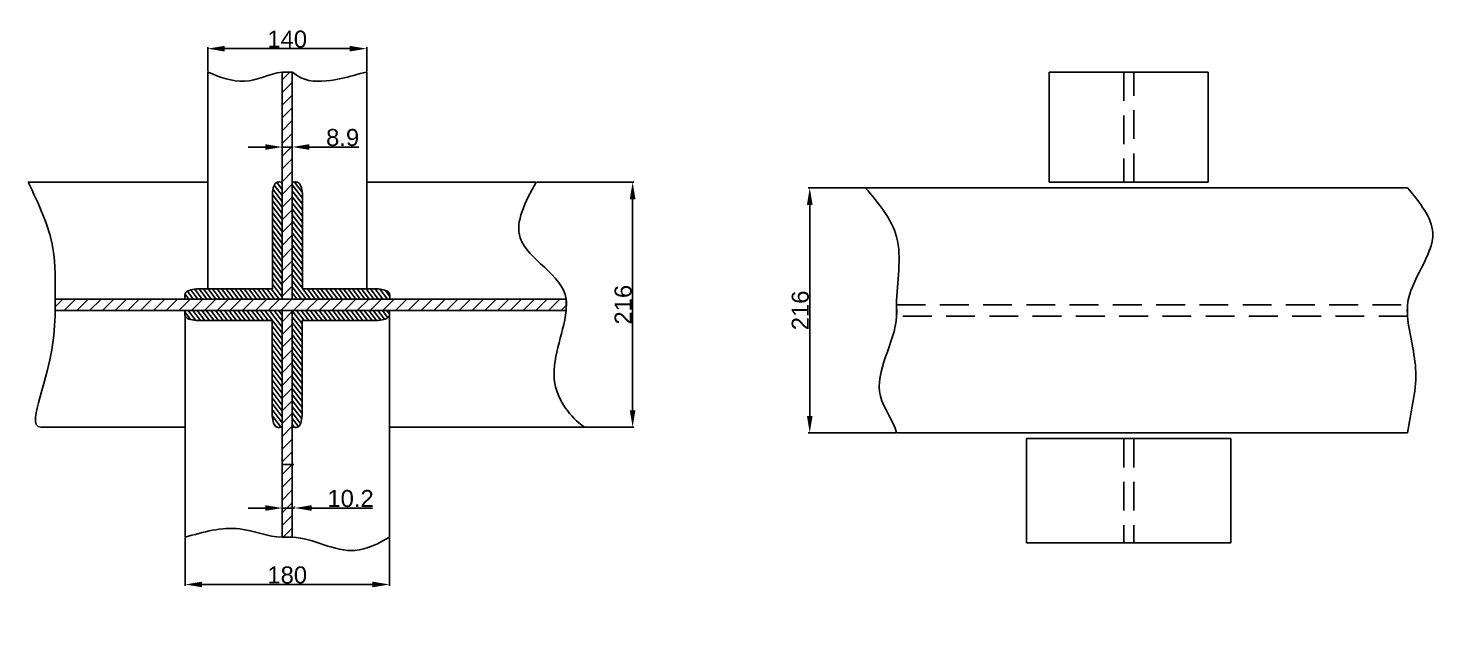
# Model space of a CAD drawing. Header units: inches. Extents: x 1351 to 2857, y 307 to 1983.
# Drawn here: x 1545 to 2783, y 1442 to 1983 of the extents above; entities that cross this region are included whole.
import ezdxf

# ---------------------------------------------------------------- set-up
doc = ezdxf.new("R2010")
doc.units = ezdxf.units.IN
doc.header["$MEASUREMENT"] = 0
doc.linetypes.add('DASHEDX2', pattern=[38.1, 25.4, -12.7])
doc.styles.get("Standard").update_dxf_attribs({"font": 'arial.ttf'})
doc.dimstyles.new('ISO-25', dxfattribs={"dimtxt": 15, "dimasz": 15, "dimexe": 1.25, "dimexo": 0.625, "dimtad": 1, "dimdec": 4, "dimtxsty": 'Standard', "dimcen": 2.5, "dimadec": 0, "dimazin": 0, "dimtfac": 1, "dimtdec": 4, "dimtmove": 0, "dimatfit": 3, "dimfxl": 1, "dimarcsym": 0})

# ---------------------------------------------------------------- blocks, each defined once
blk = doc.blocks.new('*D20')
at = {"color": 0, "lineweight": -2, "transparency": 16777216}
for p, q in [((1703.3, 1944.8), (1703.3, 1966.2)), ((1718.3, 1964.9), (1828.3, 1964.9)), ((1843.3, 1944.8), (1843.3, 1966.2))]:
    blk.add_line(p, q, dxfattribs=at)
at = {"color": 0, "transparency": 16777216}
for points in [[(1718.3, 1967.4), (1718.3, 1962.4), (1703.3, 1964.9)], [(1828.3, 1967.4), (1828.3, 1962.4), (1843.3, 1964.9)]]:
    blk.add_solid(points, dxfattribs=at)
at = {"layer": 'Defpoints', "color": 0, "transparency": 16777216}
for p in [(1843.3, 1964.9), (1703.3, 1944.2), (1843.3, 1944.2)]:
    blk.add_point(p, dxfattribs=at)
at = {"color": 0, "transparency": 16777216, "insert": (1773.3, 1973.2), "char_height": 15, "attachment_point": 5}
blk.add_mtext('140', dxfattribs=at)
blk = doc.blocks.new('*D21')
at = {"color": 0, "lineweight": -2, "transparency": 16777216}
for p, q in [((1768.9, 1943.6), (1768.9, 1876.9)), ((1777.8, 1943.6), (1777.8, 1876.9)), ((1753.9, 1878.2), (1738.9, 1878.2)), ((1768.9, 1878.2), (1777.8, 1878.2)), ((1792.8, 1878.2), (1836.4, 1878.2))]:
    blk.add_line(p, q, dxfattribs=at)
at = {"color": 0, "transparency": 16777216}
for points in [[(1753.9, 1880.7), (1753.9, 1875.7), (1768.9, 1878.2)], [(1792.8, 1880.7), (1792.8, 1875.7), (1777.8, 1878.2)]]:
    blk.add_solid(points, dxfattribs=at)
at = {"layer": 'Defpoints', "color": 0, "transparency": 16777216}
for p in [(1768.9, 1944.2), (1777.8, 1944.2), (1777.8, 1878.2)]:
    blk.add_point(p, dxfattribs=at)
at = {"color": 0, "transparency": 16777216, "insert": (1822.1, 1886.5), "char_height": 15, "attachment_point": 5}
blk.add_mtext('8.9', dxfattribs=at)
blk = doc.blocks.new('*D22')
at = {"color": 0, "lineweight": -2, "transparency": 16777216}
for p, q in [((1768.9, 1597.8), (1768.9, 1558.8)), ((1753.9, 1560), (1738.9, 1560)), ((1768.9, 1560), (1779.8, 1560)), ((1779.8, 1560.7), (1779.8, 1561.3)), ((1794.8, 1560), (1848.5, 1560))]:
    blk.add_line(p, q, dxfattribs=at)
at = {"color": 0, "transparency": 16777216}
for points in [[(1753.9, 1562.5), (1753.9, 1557.5), (1768.9, 1560)], [(1794.8, 1562.5), (1794.8, 1557.5), (1779.8, 1560)]]:
    blk.add_solid(points, dxfattribs=at)
at = {"layer": 'Defpoints', "color": 0, "transparency": 16777216}
for p in [(1768.9, 1598.4), (1779.8, 1560), (1779.8, 1560)]:
    blk.add_point(p, dxfattribs=at)
at = {"color": 0, "transparency": 16777216, "insert": (1829.1, 1568.3), "char_height": 15, "attachment_point": 5}
blk.add_mtext('10.2', dxfattribs=at)
blk = doc.blocks.new('*D23')
at = {"color": 0, "lineweight": -2, "transparency": 16777216}
for p, q in [((1993.1, 1847.2), (2078.7, 1847.2)), ((2077.5, 1832.2), (2077.5, 1646.2)), ((1993.1, 1631.2), (2078.7, 1631.2))]:
    blk.add_line(p, q, dxfattribs=at)
at = {"color": 0, "transparency": 16777216}
for points in [[(2075, 1832.2), (2080, 1832.2), (2077.5, 1847.2)], [(2075, 1646.2), (2080, 1646.2), (2077.5, 1631.2)]]:
    blk.add_solid(points, dxfattribs=at)
at = {"layer": 'Defpoints', "color": 0, "transparency": 16777216}
for p in [(1992.5, 1847.2), (1992.5, 1631.2), (2077.5, 1631.2)]:
    blk.add_point(p, dxfattribs=at)
at = {"color": 0, "transparency": 16777216, "insert": (2069.2, 1739.2), "char_height": 15, "attachment_point": 5, "rotation": 90}
blk.add_mtext('216', dxfattribs=at)
blk = doc.blocks.new('*D24')
at = {"color": 0, "lineweight": -2, "transparency": 16777216}
for p, q in [((1683.3, 1533.6), (1683.3, 1491.3)), ((1863.3, 1533.6), (1863.3, 1491.3)), ((1698.3, 1492.6), (1848.3, 1492.6))]:
    blk.add_line(p, q, dxfattribs=at)
at = {"color": 0, "transparency": 16777216}
for points in [[(1698.3, 1495.1), (1698.3, 1490.1), (1683.3, 1492.6)], [(1848.3, 1495.1), (1848.3, 1490.1), (1863.3, 1492.6)]]:
    blk.add_solid(points, dxfattribs=at)
at = {"layer": 'Defpoints', "color": 0, "transparency": 16777216}
for p in [(1683.3, 1534.2), (1863.3, 1534.2), (1863.3, 1492.6)]:
    blk.add_point(p, dxfattribs=at)
at = {"color": 0, "transparency": 16777216, "insert": (1773.3, 1500.9), "char_height": 15, "attachment_point": 5}
blk.add_mtext('180', dxfattribs=at)
blk = doc.blocks.new('*D25')
at = {"color": 0, "lineweight": -2, "transparency": 16777216}
for p, q in [((2309.4, 1842.2), (2232.2, 1842.2)), ((2233.5, 1827.2), (2233.5, 1641.2)), ((2309.4, 1626.2), (2232.2, 1626.2))]:
    blk.add_line(p, q, dxfattribs=at)
at = {"color": 0, "transparency": 16777216}
for points in [[(2231, 1827.2), (2236, 1827.2), (2233.5, 1842.2)], [(2231, 1641.2), (2236, 1641.2), (2233.5, 1626.2)]]:
    blk.add_solid(points, dxfattribs=at)
at = {"layer": 'Defpoints', "color": 0, "transparency": 16777216}
for p in [(2310, 1842.2), (2233.5, 1626.2), (2310, 1626.2)]:
    blk.add_point(p, dxfattribs=at)
at = {"color": 0, "transparency": 16777216, "insert": (2225.2, 1734.2), "char_height": 15, "attachment_point": 5, "rotation": 90}
blk.add_mtext('216', dxfattribs=at)

msp = doc.modelspace()

# ---------------------------------------------------------------- hatches: boundary and pattern name
h = msp.add_hatch()
h.set_pattern_fill('ANSI31', color=256, scale=2.5)
h.set_pattern_definition([(45, (1515.987, 1527.404), (-5.61266, 5.61266), [])])
h.paths.add_polyline_path([(1777.78884, 1944.20504), (1768.88884, 1944.20504), (1768.88884, 1744.20504), (1777.78884, 1744.20504)])
edge = h.paths.add_edge_path()
edge.add_line((2018.88884, 1744.20504), (1968.88884, 1744.20504))
edge.add_line((1968.88884, 1744.20504), (1568.88884, 1744.20504))
edge.add_line((1568.88884, 1744.20504), (1568.88884, 1743.89897))
edge.add_spline(control_points=[(1568.88884, 1743.89897), (1568.88952, 1740.61976), (1568.91168, 1737.3422), (1568.88884, 1734.20504)], knot_values=[107.2899966453, 107.2899966453, 107.2899966453, 107.2899966453, 116.9882613095, 116.9882613095, 116.9882613095, 116.9882613095], degree=3, periodic=0)
edge.add_line((1568.88884, 1734.20504), (1968.88884, 1734.20504))
edge.add_line((1968.88884, 1734.20504), (2018.88884, 1734.20504))
edge.add_line((2018.88884, 1734.20504), (2018.88884, 1744.20504))
edge = h.paths.add_edge_path()
edge.add_line((1777.78884, 1734.20504), (1768.88884, 1734.20504))
edge.add_line((1768.88884, 1734.20504), (1768.88884, 1544.20504))
edge.add_line((1768.88884, 1544.20504), (1768.88884, 1534.20504))
edge.add_spline(control_points=[(1768.88884, 1534.20504), (1771.84545, 1534.11595), (1774.82221, 1534.30707), (1777.78884, 1534.20504)], knot_values=[86.8461668763, 86.8461668763, 86.8461668763, 86.8461668763, 95.7461668763, 95.7461668763, 95.7461668763, 95.7461668763], degree=3, periodic=0)
edge.add_line((1777.78884, 1534.20504), (1777.78884, 1544.20504))
edge.add_line((1777.78884, 1544.20504), (1777.78884, 1734.20504))
h = msp.add_hatch()
h.set_pattern_fill('ANSI31', color=256, angle=82)
h.set_pattern_definition([(127, (1515.9873, 1527.4043), (-2.535668, -1.910763), [])])
edge = h.paths.add_edge_path()
edge.add_line((1760.19735, 1753.20458), (1693.33884, 1753.20458))
edge.add_spline(control_points=[(1693.33884, 1753.20458), (1688.78362, 1752.49472), (1682.35919, 1751.49358), (1683.22601, 1745.77792), (1683.33884, 1744.20504)], knot_values=[0, 0, 0, 0, 10.965761297, 15.4655302712, 15.4655302712, 15.4655302712, 15.4655302712], degree=3, periodic=0)
edge.add_line((1683.33884, 1744.20504), (1768.88884, 1744.20504))
edge.add_line((1768.88884, 1744.20504), (1768.88884, 1847.20458))
edge.add_spline(control_points=[(1768.88884, 1847.20458), (1767.3755, 1847.30333), (1761.72865, 1848.16305), (1760.83577, 1841.77334), (1760.19735, 1837.20458)], knot_values=[0, 0, 0, 0, 4.3457417835, 15.2492032361, 15.2492032361, 15.2492032361, 15.2492032361], degree=3, periodic=0)
edge.add_line((1760.19735, 1837.20458), (1760.19735, 1753.20458))
edge = h.paths.add_edge_path()
edge.add_line((1786.64148, 1753.20458), (1786.64148, 1837.20458))
edge.add_spline(control_points=[(1786.64148, 1837.20458), (1786.00306, 1841.77334), (1785.11018, 1848.16305), (1779.46334, 1847.30333), (1777.95, 1847.20458)], knot_values=[0, 0, 0, 0, 10.9034614526, 15.2492032361, 15.2492032361, 15.2492032361, 15.2492032361], degree=3, periodic=0)
edge.add_line((1777.78884, 1847.21191), (1777.78884, 1744.20504))
edge.add_line((1777.78884, 1744.20504), (1863.5, 1744.20504))
edge.add_spline(control_points=[(1863.5, 1744.20504), (1863.61283, 1745.77792), (1864.47964, 1751.49358), (1858.05521, 1752.49472), (1853.5, 1753.20458)], knot_values=[0, 0, 0, 0, 4.4997689743, 15.4655302712, 15.4655302712, 15.4655302712, 15.4655302712], degree=3, periodic=0)
edge.add_line((1853.5, 1753.20458), (1786.64148, 1753.20458))
edge = h.paths.add_edge_path()
edge.add_line((1760.03619, 1725.2055), (1760.03619, 1641.2055))
edge.add_spline(control_points=[(1760.03619, 1641.2055), (1760.67461, 1636.63674), (1761.56749, 1630.24704), (1767.21433, 1631.10675), (1768.72767, 1631.2055)], knot_values=[0, 0, 0, 0, 10.9034614526, 15.2492032361, 15.2492032361, 15.2492032361, 15.2492032361], degree=3, periodic=0)
edge.add_line((1768.88884, 1631.19817), (1768.88884, 1734.20504))
edge.add_line((1768.88884, 1734.20504), (1683.17767, 1734.20504))
edge.add_spline(control_points=[(1683.17767, 1734.20504), (1683.06484, 1732.63216), (1682.19803, 1726.9165), (1688.62246, 1725.91536), (1693.17767, 1725.2055)], knot_values=[0, 0, 0, 0, 4.4997689743, 15.4655302712, 15.4655302712, 15.4655302712, 15.4655302712], degree=3, periodic=0)
edge.add_line((1693.17767, 1725.2055), (1760.03619, 1725.2055))
edge = h.paths.add_edge_path()
edge.add_spline(control_points=[(1777.78884, 1631.2055), (1779.30218, 1631.10675), (1784.94902, 1630.24704), (1785.8419, 1636.63674), (1786.48032, 1641.2055)], knot_values=[0, 0, 0, 0, 4.3457417835, 15.2492032361, 15.2492032361, 15.2492032361, 15.2492032361], degree=3, periodic=0)
edge.add_line((1786.48032, 1641.2055), (1786.48032, 1725.2055))
edge.add_line((1786.48032, 1725.2055), (1853.33884, 1725.2055))
edge.add_spline(control_points=[(1853.33884, 1725.2055), (1857.89405, 1725.91536), (1864.31848, 1726.9165), (1863.45166, 1732.63216), (1863.33884, 1734.20504)], knot_values=[0, 0, 0, 0, 10.965761297, 15.4655302712, 15.4655302712, 15.4655302712, 15.4655302712], degree=3, periodic=0)
edge.add_line((1863.33884, 1734.20504), (1777.78884, 1734.20504))
edge.add_line((1777.78884, 1734.20504), (1777.78884, 1631.2055))

# ---------------------------------------------------------------- linework, layer by layer
for p, q in [((1703.33884, 1753.20458), (1703.33884, 1944.20504)), ((1768.88884, 1744.20504), (1768.88884, 1944.20504)), ((1768.88884, 1944.20504), (1777.78884, 1944.20504)), ((1768.88884, 1944.20504), (1777.78884, 1944.20504)), ((1777.78884, 1944.20504), (1777.78884, 1744.20504)), ((1843.33884, 1944.20504), (1843.33884, 1753.20458)), ((2518.88899, 1944.20504), (2444.43899, 1944.20504)), ((2444.43899, 1944.20504), (2444.43899, 1847.20504)), ((2444.43899, 1944.20504), (2509.98899, 1944.20504)), ((2584.43899, 1944.20504), (2518.88899, 1944.20504)), ((2584.43899, 1847.20504), (2584.43899, 1944.20504)), ((1703.33884, 1847.20504), (1545.11783, 1847.20504)), ((1703.33884, 1753.20458), (1703.33884, 1847.20504)), ((1777.95, 1847.20458), (1777.78884, 1847.20458)), ((1843.33884, 1753.20458), (1843.33884, 1847.20504)), ((1843.33884, 1847.20504), (1992.45606, 1847.20504)), ((2444.43899, 1847.20504), (2584.43899, 1847.20504)), ((2509.98899, 1847.20504), (2518.88899, 1847.20504)), ((1760.19735, 1837.20458), (1760.19735, 1753.20458)), ((1786.64148, 1837.20458), (1786.64148, 1753.20458)), ((2309.98899, 1842.20504), (2282.62969, 1842.20504)), ((2759.98899, 1842.20504), (2309.98899, 1842.20504)), ((1760.19735, 1753.20458), (1693.33884, 1753.20458)), ((1786.64148, 1753.20458), (1853.5, 1753.20458)), ((1568.88884, 1744.20504), (1968.88884, 1744.20504)), ((1568.88884, 1744.20504), (1568.88884, 1734.20504)), ((1568.88884, 1744.20504), (1768.88884, 1744.20504)), ((1568.88884, 1734.20504), (1968.88884, 1734.20504)), ((1768.88884, 1734.20504), (1683.33884, 1734.20504)), ((1693.33884, 1744.20504), (1693.33884, 1744.20458)), ((1768.88884, 1744.20504), (1703.33884, 1744.20504)), ((1719.6218, 1734.20504), (1719.6218, 1734.2055)), ((1768.88884, 1544.20504), (1768.88884, 1734.20504)), ((1777.78884, 1734.20504), (1777.78884, 1544.20504)), ((1777.78884, 1734.20504), (1843.33884, 1734.20504)), ((1827.05587, 1744.20504), (1827.05587, 1744.20458)), ((1853.33884, 1734.20504), (1853.33884, 1734.2055)), ((1968.88884, 1744.20504), (2018.88884, 1744.20504)), ((2018.88884, 1734.20504), (1968.88884, 1734.20504)), ((2018.88884, 1744.20504), (2018.88884, 1734.20504)), ((2309.98899, 1739.20504), (2309.98899, 1729.20504)), ((1683.33884, 1729.25916), (1683.33884, 1534.20504)), ((1683.33884, 1729.25916), (1683.33884, 1631.20504)), ((1760.03619, 1725.2055), (1693.17767, 1725.2055)), ((1760.03619, 1641.2055), (1760.03619, 1725.2055)), ((1786.48032, 1641.2055), (1786.48032, 1725.2055)), ((1786.48032, 1725.2055), (1853.33884, 1725.2055)), ((1863.33884, 1534.20504), (1863.33884, 1729.70527)), ((1863.33884, 1729.70527), (1863.33884, 1631.20504)), ((1683.33884, 1631.20504), (1556.53481, 1631.20504)), ((1768.72767, 1631.2055), (1768.88884, 1631.2055)), ((1863.33884, 1631.20504), (2035.04127, 1631.20504)), ((2309.98899, 1626.20504), (2759.98899, 1626.20504)), ((2424.43899, 1529.20504), (2424.43899, 1621.20504)), ((2424.43899, 1621.20504), (2604.43899, 1621.20504)), ((2604.43899, 1621.20504), (2604.43899, 1529.20504)), ((1768.88884, 1598.39611), (1779.08884, 1598.39611)), ((1768.88884, 1544.20504), (1768.88884, 1534.20504)), ((1777.78884, 1544.20504), (1777.78884, 1534.20504)), ((1768.88884, 1534.20504), (1777.78884, 1534.20504)), ((2518.88899, 1529.20504), (2424.43899, 1529.20504)), ((2604.43899, 1529.20504), (2518.88899, 1529.20504))]:
    msp.add_line(p, q)
at = {"linetype": 'DASHEDX2'}
for p, q in [((2509.98899, 1944.20504), (2509.98899, 1847.20504)), ((2518.88899, 1847.20504), (2518.88899, 1944.20504)), ((2309.98899, 1739.20504), (2759.98899, 1739.20504)), ((2309.98899, 1729.20504), (2309.98899, 1739.20504)), ((2759.98899, 1739.20504), (2759.98899, 1729.20504)), ((2759.98899, 1729.20504), (2309.98899, 1729.20504)), ((2509.98899, 1621.20504), (2509.98899, 1529.20504)), ((2518.88899, 1621.20504), (2518.88899, 1529.20504))]:
    msp.add_line(p, q, dxfattribs=at)
for points, knots in [([(1703.33884, 1944.20504), (1714.14901, 1939.87767), (1736.10012, 1931.09052), (1757.31325, 1942.74995), (1768.88884, 1944.20504)], [0, 0, 0, 0, 33.2345769461, 67.4860087133, 67.4860087133, 67.4860087133, 67.4860087133]), ([(1777.78884, 1944.20504), (1780.253, 1942.40408), (1790.83929, 1934.667), (1813.53847, 1936.41742), (1831.92003, 1941.26143), (1841.36405, 1944.00218), (1843.33884, 1944.20504)], [0, 0, 0, 0, 9.0496911833, 38.8782885932, 61.783627949, 67.8397279987, 67.8397279987, 67.8397279987, 67.8397279987]), ([(1760.19735, 1837.20458), (1760.83577, 1841.77334), (1761.72865, 1848.16305), (1767.3755, 1847.30333), (1768.88884, 1847.20458)], [0, 0, 0, 0, 10.9034614526, 15.2492032361, 15.2492032361, 15.2492032361, 15.2492032361]), ([(1786.64148, 1837.20458), (1786.00306, 1841.77334), (1785.11018, 1848.16305), (1779.46334, 1847.30333), (1777.95, 1847.20458)], [0, 0, 0, 0, 10.9034614526, 15.2492032361, 15.2492032361, 15.2492032361, 15.2492032361]), ([(1992.45606, 1847.20504), (1983.07053, 1829.76284), (1961.32962, 1789.35927), (2020.25551, 1763.86378), (2018.37447, 1715.41033), (1997.09643, 1675.25679), (2022.18427, 1640.28202), (2035.04127, 1631.20504)], [0, 0, 0, 0, 51.1262847264, 118.4302726795, 128.4302726795, 193.6911044089, 240.1410705967, 240.1410705967, 240.1410705967, 240.1410705967]), ([(2282.62969, 1842.20504), (2294.19036, 1828.48532), (2319.25682, 1798.73749), (2309.0531, 1755.68966), (2311.31007, 1708.62318), (2281.0411, 1668.88527), (2307.16863, 1637.23456), (2309.98899, 1626.20504)], [0, 0, 0, 0, 51.1610011322, 110.9300304989, 120.9300304989, 192.9636845174, 228.3146926736, 228.3146926736, 228.3146926736, 228.3146926736]), ([(2759.98899, 1842.20504), (2770.7466, 1829.12519), (2797.3594, 1796.76754), (2759.1062, 1758.32539), (2760.14707, 1715.77614), (2772.73681, 1678.45508), (2762.37988, 1644.11053), (2759.98899, 1626.20504)], [0, 0, 0, 0, 45.4960834654, 112.550761328, 122.550761328, 172.6429423704, 226.5702938771, 226.5702938771, 226.5702938771, 226.5702938771]), ([(1693.33884, 1753.20458), (1688.78362, 1752.49472), (1682.35919, 1751.49358), (1683.22601, 1745.77792), (1683.33884, 1744.20504)], [0, 0, 0, 0, 10.965761297, 15.4655302712, 15.4655302712, 15.4655302712, 15.4655302712]), ([(1853.5, 1753.20458), (1858.05521, 1752.49472), (1864.47964, 1751.49358), (1863.61283, 1745.77792), (1863.5, 1744.20504)], [0, 0, 0, 0, 10.965761297, 15.4655302712, 15.4655302712, 15.4655302712, 15.4655302712]), ([(1693.17767, 1725.2055), (1688.62246, 1725.91536), (1682.19803, 1726.9165), (1683.06484, 1732.63216), (1683.17767, 1734.20504)], [0, 0, 0, 0, 10.965761297, 15.4655302712, 15.4655302712, 15.4655302712, 15.4655302712]), ([(1853.33884, 1725.2055), (1857.89405, 1725.91536), (1864.31848, 1726.9165), (1863.45166, 1732.63216), (1863.33884, 1734.20504)], [0, 0, 0, 0, 10.965761297, 15.4655302712, 15.4655302712, 15.4655302712, 15.4655302712]), ([(1760.03619, 1641.2055), (1760.67461, 1636.63674), (1761.56749, 1630.24704), (1767.21433, 1631.10675), (1768.72767, 1631.2055)], [0, 0, 0, 0, 10.9034614526, 15.2492032361, 15.2492032361, 15.2492032361, 15.2492032361]), ([(1786.48032, 1641.2055), (1785.8419, 1636.63674), (1784.94902, 1630.24704), (1779.30218, 1631.10675), (1777.78884, 1631.2055)], [0, 0, 0, 0, 10.9034614526, 15.2492032361, 15.2492032361, 15.2492032361, 15.2492032361]), ([(1683.33884, 1534.20504), (1699.44767, 1538.86713), (1728.19656, 1547.1874), (1759.07423, 1533.296), (1793.65512, 1535.5162), (1825.56431, 1514.00516), (1853.53499, 1528.65817), (1863.33884, 1534.20504)], [0, 0, 0, 0, 48.662424598, 86.8461668763, 95.7461668763, 152.0533143813, 184.6911085119, 184.6911085119, 184.6911085119, 184.6911085119])]:
    msp.add_open_spline(points, degree=3, knots=knots)
msp.add_spline([(1545.11783, 1847.20504), (1566.93038, 1788.88054), (1568.88884, 1744.20504), (1568.88884, 1734.20504), (1555.5134, 1657.13938), (1556.53481, 1631.20504), (1557.07026, 1631.20608)], degree=3)

# ---------------------------------------------------------------- dimensions: what is measured, and where the dimension line sits
for base, p1, p2, picture, middle in [((1843.33884, 1964.90538), (1703.33884, 1944.20504), (1843.33884, 1944.20504), '*D20', (1773.33884, 1973.18898)), ((1863.33884, 1492.58519), (1683.33884, 1534.20504), (1863.33884, 1534.20504), '*D24', (1773.33884, 1500.86878))]:
    dim = msp.add_linear_dim(base=base, p1=p1, p2=p2, dimstyle='ISO-25')
    dim.commit()
    dim.dimension.update_dxf_attribs({"geometry": picture, "text_midpoint": middle})
for base, p1, p2, text, picture, middle in [((1777.78884, 1878.1799), (1768.88884, 1944.20504), (1777.78884, 1944.20504), '8.9', '*D21', (1822.09392, 1886.4635)), ((1779.81631, 1560.04622), (1768.88884, 1598.39611), (1779.81631, 1560.04622), '10.2', '*D22', (1829.14015, 1568.32981))]:
    dim = msp.add_linear_dim(base=base, p1=p1, p2=p2, text=text, dimstyle='ISO-25')
    dim.commit()
    dim.dimension.update_dxf_attribs({"geometry": picture, "text_midpoint": middle})
for base, p1, p2, picture, middle in [((2077.48965, 1631.20504), (1992.45606, 1847.20504), (1992.45606, 1631.20504), '*D23', (2069.20605, 1739.20504)), ((2233.46551, 1626.20504), (2309.98899, 1842.20504), (2309.98899, 1626.20504), '*D25', (2225.18192, 1734.20504))]:
    dim = msp.add_linear_dim(base=base, p1=p1, p2=p2, angle=90, dimstyle='ISO-25')
    dim.commit()
    dim.dimension.update_dxf_attribs({"geometry": picture, "text_midpoint": middle})

doc.saveas('drawing.dxf')
